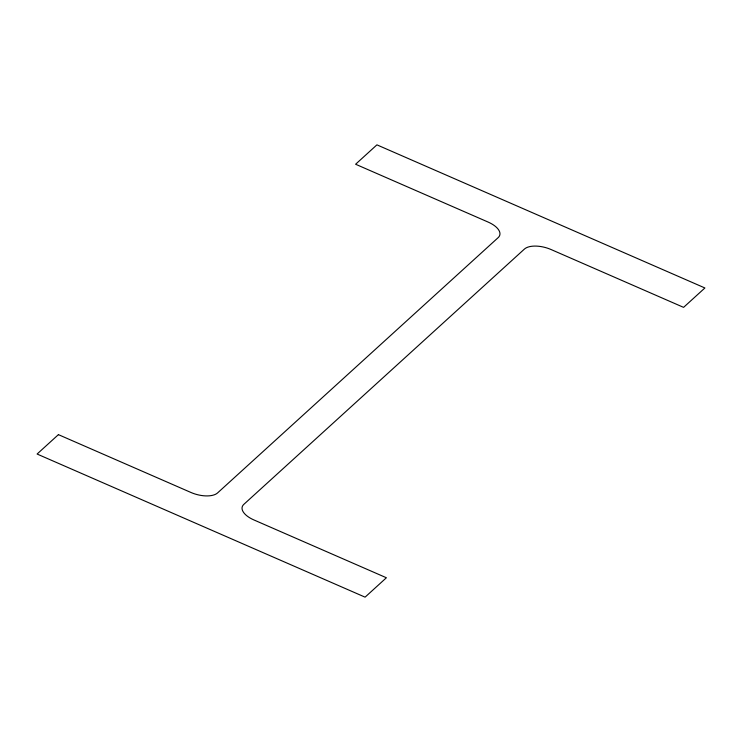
<?xml version="1.0" encoding="UTF-8"?>
<svg xmlns="http://www.w3.org/2000/svg" width="742" height="742" viewBox="0 0 742 742"><rect width="100%" height="100%" fill="white"/><g stroke="black" fill="none" stroke-linecap="round" stroke-linejoin="round"><path stroke-width="1.11" d="M58.414 434.636L37.1 454.03L365.083 597.152L386.397 577.758L253.857 519.919A20.683 9.896 15.3 0 1 243.821 504.374L524.418 249.08A20.683 9.896 15.3 0 1 551.046 249.525L683.586 307.364L704.9 287.97L376.917 144.848L355.603 164.242L488.143 222.081A20.683 9.896 15.3 0 1 498.179 237.625L217.582 492.92A20.683 9.896 15.3 0 1 190.954 492.475L58.414 434.636"/></g></svg>
